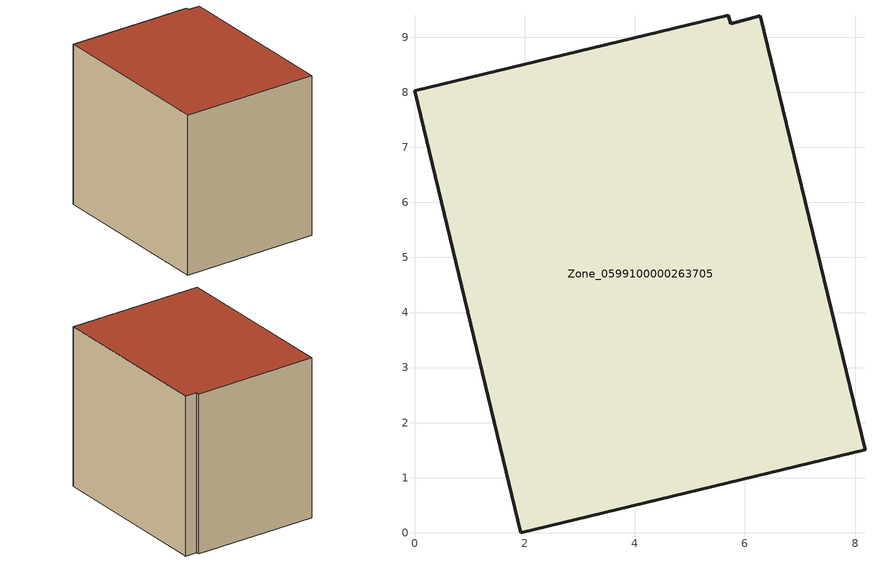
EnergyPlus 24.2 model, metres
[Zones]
Zone_0599100000263705
 floor ground (C_G): 5.75,9.25 6.28,9.39 8.18,1.51 1.93,0 0,8.02 5.7,9.4 z0
 wall outside (C_F): 1.93,0 8.18,1.51 6.28,9.39 5.75,9.25 5.7,9.4 0,8.02 1.93,0 z0:7.5
 roof outside (C_R): 6.28,9.39 5.75,9.25 5.7,9.4 0,8.02 1.93,0 8.18,1.51 z7.5
[BUILDING]
Pand.0599100000263705: North Axis=0; Terrain=City; Loads Convergence Tolerance Value=0.04; Temperature Convergence Tolerance Value=0.4; Solar Distribution=FullExterior; Maximum Number of Warmup Days=25; Minimum Number of Warmup Days=1
[Site:Location]
Rotterdam.The.Hague.AP_ZH_NLD Design_Conditions: Latitude=51.96; Longitude=4.45; Time Zone=1; Elevation=-4.5
[SITE:GROUNDTEMPERATURE:BUILDINGSURFACE]
18, 18, 18, 18, 18, 18, 18, 18, 18, 18, 18, 18
[MATERIAL] Thermal Absorptance=0.9; Solar Absorptance=0.7; Visible Absorptance=0.7
Name | Roughness | Thickness | Conductivity | Density | Specific Heat
G.TC.1965-1974 | MediumSmooth | 0.15 | 0.882353 | 540 | 1210
F.TC.1965-1974 | Rough | 0.3 | 0.697674 | 1920 | 840
R.TC.1965-1974 | MediumRough | 0.2 | 0.232558 | 1500 | 1000
[CONSTRUCTION]
C_G: G.TC.1965-1974
C_F: F.TC.1965-1974
C_R: R.TC.1965-1974
[ZONE]
Zone_0599100000263705: Type=1; Multiplier=1; Ceiling Height=Autocalculate; Volume=Autocalculate; Floor Area=autocalculate; Part of Total Floor Area=Yes
[ZONEINFILTRATION:DESIGNFLOWRATE]
Infil_Zone_0599100000263705: Zone or ZoneList or Space or SpaceList=Zone_0599100000263705; Schedule=AlwaysOn; Design Flow Rate Calculation Method=Flow/Area; Flow Rate per Floor Area=0.003; Constant Term Coefficient=1; Temperature Term Coefficient=0; Velocity Term Coefficient=0; Velocity Squared Term Coefficient=0
[HVACTEMPLATE:ZONE:IDEALLOADSAIRSYSTEM]
Zone_0599100000263705: Maximum Heating Supply Air Temperature=50; Minimum Cooling Supply Air Temperature=13; Maximum Heating Supply Air Humidity Ratio=0.0156; Minimum Cooling Supply Air Humidity Ratio=0.0077; Heating Limit=NoLimit; Cooling Limit=NoLimit; Dehumidification Control Type=ConstantSensibleHeatRatio; Cooling Sensible Heat Ratio=0.7; Dehumidification Setpoint=60; Humidification Control Type=None; Humidification Setpoint=30; Outdoor Air Method=None; Outdoor Air Flow Rate per Person=0.00944; Outdoor Air Flow Rate per Zone Floor Area=0; Outdoor Air Flow Rate per Zone=0; Demand Controlled Ventilation Type=None; Outdoor Air Economizer Type=NoEconomizer; Heat Recovery Type=None; Sensible Heat Recovery Effectiveness=0.7; Latent Heat Recovery Effectiveness=0.65
[ZONECONTROL:THERMOSTAT]
ThermostatControl_Zone_0599100000263705: Zone or ZoneList=Zone_0599100000263705; Control Type Schedule=DualSetpointControlType; Control 1=Thermostat_Zone_0599100000263705; Temperature Difference Between Cutout And Setpoint=0
[THERMOSTATSETPOINT:DUALSETPOINT]
Thermostat_Zone_0599100000263705: Heating Setpoint Temperature Schedule=HeatingSetpoint_Zone_0599100000263705; Cooling Setpoint Temperature Schedule=CoolingSetpoint_Zone_0599100000263705
[SCHEDULE:COMPACT]
HeatingSetpoint_Zone_0599100000263705: Through: 12/31, For: AllDays, Until: 24:00, 21
CoolingSetpoint_Zone_0599100000263705: Through: 12/31, For: AllDays, Until: 24:00, 24
DualSetpointControlType: Through: 12/31, For: AllDays, Until: 24:00, 4
AlwaysOn: Through: 12/31, For: AllDays, Until: 24:00, 1
